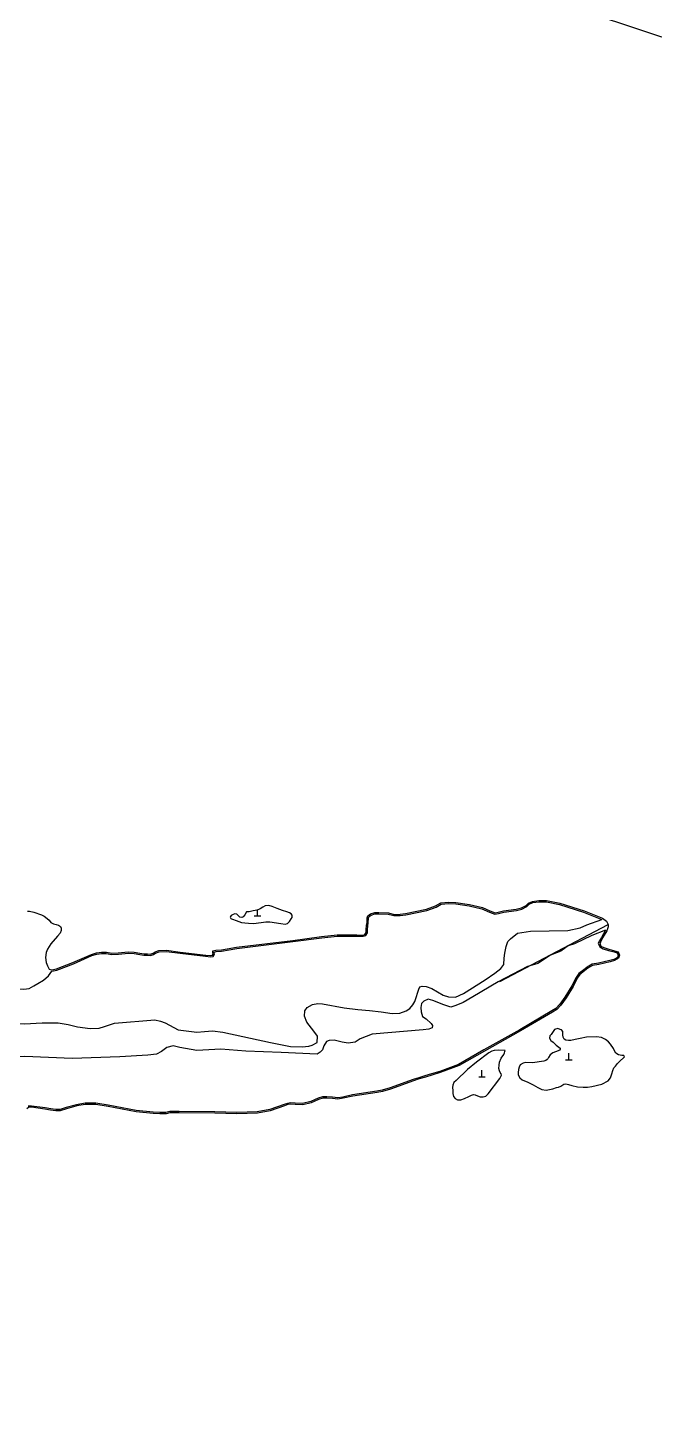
# Model space of a CAD drawing. Extents: x 404846 to 408477, y 3390929 to 3392894.
# Drawn here: x 408172.1 to 408267, y 3391651.2 to 3391861.2 of the extents above; entities that cross this region are included whole.
import ezdxf

# ---------------------------------------------------------------- set-up
doc = ezdxf.new("R2010")
doc.units = 0
doc.header["$LTSCALE"] = 0.5
doc.layers.get('0').update_dxf_attribs({"linetype": 'CONTINUOUS'})
for name, color, linetype in [('DMTZ', 3, 'CONTINUOUS'), ('SXSS', 5, 'CONTINUOUS'), ('ZBTZ', 3, 'CONTINUOUS'), ('作业范围', 7, 'CONTINUOUS')]:
    doc.layers.add(name, color=color, linetype=linetype)
doc.linetypes.add('1033B', pattern='A,1,[186,AAA.SHX,S=1,R=0,X=0,Y=0],1', length=2)
doc.linetypes.add('1161', pattern='A,0,[149,AAA.SHX,S=0.15,R=0,X=0,Y=0],-1.6', length=1.6)

# ---------------------------------------------------------------- blocks, each defined once
blk = doc.blocks.new('gc195')
for p, q in [((-1, 0), (1, 0)), ((0, 0), (0, 2))]:
    blk.add_line(p, q)
at = {"const_width": 0.3, "flags": 128}
for points in [[(1, 0), (-1, 0)], [(0, 0), (0, 2)]]:
    blk.add_lwpolyline(points, dxfattribs=at)

msp = doc.modelspace()

# ---------------------------------------------------------------- linework, layer by layer
at = {"layer": 'DMTZ', "linetype": '1033B', "flags": 128}
for points, elevation in [([(408163.128, 3391713.969), (408165.369, 3391712.453), (408167.06, 3391711.428), (408168.444, 3391710.799), (408169.676, 3391710.492), (408170.71, 3391710.343), (408171.569, 3391710.312), (408174.288, 3391710.457), (408175.843, 3391710.44), (408176.71, 3391710.441), (408178.21, 3391710.231), (408179.598, 3391709.879), (408181.517, 3391709.586), (408182.92, 3391709.677), (408183.708, 3391709.905), (408185.226, 3391710.41), (408191.36, 3391710.89), (408192.181, 3391710.708), (408192.893, 3391710.463), (408194.878, 3391709.406), (408196.099, 3391709.246), (408197.715, 3391709.066), (408198.863, 3391709.152), (408200.051, 3391709.225), (408201.62, 3391709.057), (408208.858, 3391707.49), (408211.888, 3391706.872), (408213.644, 3391706.836), (408214.663, 3391706.914), (408215.165, 3391707.092), (408215.907, 3391707.472), (408215.958, 3391708.451), (408215.404, 3391709.19), (408214.355, 3391710.559), (408214.025, 3391711.459), (408214.071, 3391712.255), (408214.402, 3391712.792), (408215.205, 3391713.244), (408216.009, 3391713.38), (408216.713, 3391713.319), (408220.021, 3391712.711), (408222.079, 3391712.497), (408223.877, 3391712.312), (408225.635, 3391712.138), (408227.28, 3391711.892), (408228.462, 3391711.922), (408229.412, 3391712.286), (408229.94, 3391712.64), (408230.433, 3391713.19), (408230.73, 3391713.707), (408230.912, 3391714.306), (408231.157, 3391715.116), (408231.351, 3391715.561), (408231.495, 3391715.894), (408231.821, 3391716.027), (408232.445, 3391715.982), (408233.28, 3391715.682), (408234.999, 3391714.651), (408235.802, 3391714.407), (408236.894, 3391714.352), (408238.083, 3391714.917), (408241.394, 3391716.971), (408242.861, 3391717.977), (408243.726, 3391718.681), (408244.19, 3391719.287), (408244.249, 3391720.252), (408244.342, 3391721.022), (408244.556, 3391722.039), (408244.822, 3391722.76), (408245.193, 3391723.195), (408246.282, 3391724.03), (408248.227, 3391724.338), (408253.899, 3391724.463), (408255.776, 3391724.867), (408256.779, 3391725.286), (408259.07, 3391726.12)], 25.566), ([(408243.6, 3391716.733), (408260.03, 3391725.35)], 22.136), ([(408259.604, 3391724.506), (408257.512, 3391723.706), (408254.887, 3391722.413), (408253.949, 3391722.129), (408252.852, 3391721.324), (408251.29, 3391720.707), (408249.352, 3391719.454), (408248.52, 3391719.19), (408247.803, 3391718.986), (408243.354, 3391716.645), (408239.516, 3391714.417), (408238.054, 3391713.565), (408236.933, 3391713.072), (408236.17, 3391712.842), (408235.111, 3391713.163), (408233.427, 3391713.861), (408232.736, 3391714.024)], 23.888), ([(408232.736, 3391714.024), (408232.078, 3391713.726), (408231.735, 3391713.366), (408231.609, 3391712.797), (408231.684, 3391712.12), (408231.887, 3391711.405), (408232.432, 3391711.052), (408233.199, 3391710.353), (408233.39, 3391710.062), (408233.329, 3391709.708), (408232.855, 3391709.526), (408231.987, 3391709.418), (408224.281, 3391708.754), (408222.453, 3391708.024), (408221.705, 3391707.519), (408220.614, 3391707.392), (408219.695, 3391707.534), (408218.508, 3391707.849), (408217.76, 3391707.801), (408217.335, 3391707.609), (408216.92, 3391706.999), (408216.728, 3391706.366), (408216.388, 3391706.007), (408215.934, 3391705.729), (408210.454, 3391705.959), (408205.117, 3391706.15), (408201.314, 3391706.479), (408197.719, 3391706.285), (408195.127, 3391706.703), (408194.098, 3391706.97), (408193.15, 3391706.747), (408192.346, 3391706.103), (408191.577, 3391705.728), (408190.262, 3391705.565), (408186.012, 3391705.308), (408178.795, 3391705.056), (408171.629, 3391705.348), (408169.129, 3391705.309), (408166.712, 3391704.918), (408165.924, 3391705.11), (408165.3, 3391706.005), (408164.359, 3391708.979), (408164.122, 3391711.322), (408162.954, 3391713.709)], 26.19)]:
    msp.add_lwpolyline(points, dxfattribs=dict(at, elevation=elevation))
at = {"layer": 'SXSS', "linetype": 'Continuous', "elevation": 16.451, "flags": 128}
msp.add_lwpolyline([(408172.03, 3391727.383), (408172.334, 3391727.391), (408173.031, 3391727.199), (408174.162, 3391726.807), (408174.56, 3391726.614), (408175.035, 3391726.277), (408175.318, 3391726.023), (408175.575, 3391725.681), (408175.981, 3391725.437), (408176.391, 3391725.361), (408176.745, 3391725.257), (408177.046, 3391725.065), (408177.162, 3391724.814), (408177.15, 3391724.457), (408176.979, 3391724.052), (408176.592, 3391723.569), (408175.571, 3391722.407), (408175.06, 3391721.607), (408174.885, 3391721.108), (408174.797, 3391720.341), (408174.882, 3391719.594), (408175.064, 3391719.083), (408175.346, 3391718.588), (408175.756, 3391718.512), (408176.436, 3391718.618), (408178.918, 3391719.594), (408181.742, 3391720.827), (408182.492, 3391721.08), (408183.245, 3391721.187), (408184.002, 3391721.149), (408184.827, 3391721.019), (408185.806, 3391721.081), (408187.321, 3391721.191), (408188.21, 3391721.168), (408189.079, 3391721.024), (408189.699, 3391720.932), (408190.216, 3391720.895), (408190.638, 3391720.862), (408191.064, 3391720.997), (408191.363, 3391721.195), (408191.932, 3391721.406), (408193.102, 3391721.456), (408195.178, 3391721.188), (408199.048, 3391720.733), (408199.748, 3391720.664), (408200.067, 3391720.687), (408200.171, 3391720.872), (408200.129, 3391721.052), (408200.11, 3391721.226), (408200.121, 3391721.343), (408200.59, 3391721.465), (408201.417, 3391721.502), (408203.721, 3391721.895), (408212.236, 3391722.953), (408216.588, 3391723.549), (408218.943, 3391723.775), (408221.921, 3391723.766), (408222.879, 3391723.762), (408223.155, 3391723.856), (408223.351, 3391724.152), (408223.361, 3391724.54), (408223.417, 3391725.198), (408223.479, 3391725.641), (408223.518, 3391726.375), (408223.61, 3391726.667), (408224.02, 3391726.97), (408224.649, 3391727.172), (408225.293, 3391727.191), (408226.726, 3391727.115), (408227.582, 3391726.892), (408228.507, 3391726.898), (408229.321, 3391727.008), (408232.496, 3391727.651), (408233.858, 3391728.165), (408234.672, 3391728.63), (408235.809, 3391728.75), (408236.929, 3391728.697), (408239.006, 3391728.401), (408240.954, 3391727.912), (408242.087, 3391727.429), (408242.881, 3391727.118), (408243.331, 3391727.196), (408244.142, 3391727.414), (408246.06, 3391727.654), (408246.872, 3391727.871), (408247.582, 3391728.226), (408247.937, 3391728.581), (408248.553, 3391728.858), (408249.517, 3391728.994), (408250.68, 3391728.963), (408252.693, 3391728.571), (408256.364, 3391727.431), (408259.169, 3391726.296), (408259.756, 3391725.865), (408260.03, 3391725.35), (408260.029, 3391724.99), (408259.783, 3391724.417), (408259.161, 3391723.312), (408258.893, 3391722.782), (408258.737, 3391722.505), (408258.9, 3391722.096), (408259.33, 3391721.857), (408260.119, 3391721.617), (408260.983, 3391721.39), (408261.541, 3391721.219), (408261.75, 3391720.724), (408261.567, 3391720.24), (408260.957, 3391719.886), (408260.322, 3391719.684), (408259.436, 3391719.486), (408258.593, 3391719.31), (408257.642, 3391719.132), (408256.947, 3391718.732), (408256.425, 3391718.315), (408255.704, 3391717.791), (408255.336, 3391717.208), (408254.702, 3391715.985), (408253.633, 3391714.243), (408252.858, 3391713.14), (408252.224, 3391712.469), (408251.56, 3391712.095), (408246.745, 3391709.242), (408241.269, 3391706.18), (408237.42, 3391703.991), (408234.556, 3391702.917), (408233.312, 3391702.527), (408232.319, 3391702.253), (408231.391, 3391701.959), (408230.514, 3391701.674), (408227.038, 3391700.402), (408225.807, 3391700.055), (408225.02, 3391699.91), (408221.313, 3391699.38), (408219.864, 3391699.028), (408219.077, 3391698.883), (408218.247, 3391698.991), (408217.382, 3391699.061), (408216.78, 3391699.052), (408216.144, 3391698.864), (408215.035, 3391698.357), (408213.737, 3391698.031), (408212.588, 3391698.116), (408211.955, 3391698.164), (408211.472, 3391698.07), (408210.983, 3391697.883), (408208.796, 3391697.154), (408206.867, 3391696.803), (408203.778, 3391696.66), (408200.427, 3391696.764), (408195.007, 3391696.847), (408193.627, 3391696.809), (408193.035, 3391696.677), (408192.105, 3391696.695), (408191.08, 3391696.717), (408188.495, 3391697.007), (408184.255, 3391697.802), (408182.401, 3391698.1), (408181.492, 3391698.112), (408180.788, 3391698.085), (408179.51, 3391697.87), (408177.97, 3391697.426), (408177.012, 3391697.116), (408176.321, 3391697.133), (408175.555, 3391697.221), (408174.692, 3391697.386), (408172.663, 3391697.665), (408172.205, 3391697.66), (408171.927, 3391697.456)], dxfattribs=at)
at = {"layer": 'SXSS', "linetype": 'Continuous', "flags": 128}
for points, elevation in [([(408203.657, 3391725.952), (408204.461, 3391725.639), (408204.993, 3391725.597), (408205.546, 3391725.549), (408206.358, 3391725.494), (408208.157, 3391725.734), (408208.751, 3391725.744), (408210.429, 3391725.499), (408211.062, 3391725.403), (408211.431, 3391725.529), (408211.731, 3391725.818), (408211.985, 3391726.191), (408212.129, 3391726.432), (408212.155, 3391726.756), (408212.005, 3391726.966), (408211.736, 3391727.095), (408211.337, 3391727.262), (408210.693, 3391727.48), (408209.881, 3391727.772), (408209.098, 3391728.079), (408208.593, 3391728.207), (408208.063, 3391728.177), (408207.718, 3391727.973), (408207.288, 3391727.724), (408206.843, 3391727.503), (408206.244, 3391727.399), (408205.645, 3391727.295), (408205.231, 3391727.254), (408204.964, 3391726.837), (408204.729, 3391726.529), (408204.503, 3391726.408), (408204.236, 3391726.464), (408204.015, 3391726.673), (408203.751, 3391726.895), (408203.462, 3391726.958), (408203.178, 3391726.878), (408202.924, 3391726.741), (408202.807, 3391726.587), (408202.767, 3391726.457), (408202.83, 3391726.272), (408202.932, 3391726.218), (408203.127, 3391726.159), (408203.657, 3391725.952)], 16.467), ([(408252.687, 3391706.301), (408252.035, 3391706.044), (408251.633, 3391705.902), (408251.228, 3391705.594), (408250.992, 3391705.21), (408250.888, 3391705.025), (408250.783, 3391704.914), (408250.569, 3391704.763), (408250.275, 3391704.66), (408248.543, 3391704.395), (408247.55, 3391704.433), (408247.124, 3391704.371), (408246.689, 3391704.119), (408246.547, 3391703.73), (408246.44, 3391703.379), (408246.386, 3391702.964), (408246.389, 3391702.579), (408246.618, 3391702.15), (408246.981, 3391701.848), (408247.831, 3391701.493), (408248.668, 3391701.095), (408249.331, 3391700.678), (408249.983, 3391700.384), (408250.595, 3391700.27), (408251.143, 3391700.343), (408251.633, 3391700.458), (408252.193, 3391700.648), (408252.502, 3391700.722), (408252.86, 3391700.877), (408253.302, 3391701.15), (408253.605, 3391701.202), (408254.012, 3391701.126), (408254.516, 3391700.973), (408255.346, 3391700.792), (408256.225, 3391700.693), (408256.854, 3391700.718), (408257.547, 3391700.795), (408259.031, 3391701.159), (408259.986, 3391701.66), (408260.371, 3391702.142), (408260.573, 3391702.728), (408260.704, 3391703.24), (408260.868, 3391703.621), (408261.099, 3391703.911), (408261.429, 3391704.29), (408261.816, 3391704.7), (408262.333, 3391705.142), (408262.487, 3391705.335), (408262.367, 3391705.491), (408262.062, 3391705.512), (408261.589, 3391705.608), (408261.191, 3391705.872), (408260.98, 3391706.2), (408260.832, 3391706.581), (408260.381, 3391707.222), (408260.082, 3391707.576), (408259.588, 3391707.919), (408258.993, 3391708.243), (408258.259, 3391708.347), (408256.717, 3391708.312), (408255.783, 3391708.069), (408255.004, 3391707.946), (408254.378, 3391707.776), (408254.023, 3391707.789), (408253.587, 3391707.849), (408253.359, 3391707.966), (408253.214, 3391708.274), (408253.16, 3391708.65), (408253.14, 3391709.136), (408252.952, 3391709.385), (408252.762, 3391709.467), (408252.389, 3391709.58), (408251.893, 3391709.443), (408251.655, 3391709.132), (408251.356, 3391708.696), (408251.151, 3391708.494), (408251.139, 3391708.138), (408251.322, 3391707.795), (408251.691, 3391707.514), (408252.115, 3391707.098), (408252.714, 3391706.628), (408252.718, 3391706.483), (408252.687, 3391706.301)], 16.539), ([(408244.304, 3391706.284), (408243.332, 3391706.315), (408242.746, 3391706.278), (408242.394, 3391706.145), (408241.93, 3391705.928), (408240.087, 3391704.527), (408238.682, 3391703.388), (408236.967, 3391701.748), (408236.649, 3391701.412), (408236.486, 3391701.03), (408236.452, 3391700.681), (408236.457, 3391700.223), (408236.462, 3391699.766), (408236.568, 3391699.326), (408236.83, 3391699.006), (408237.205, 3391698.82), (408237.683, 3391698.819), (408238.259, 3391698.98), (408238.888, 3391699.317), (408239.281, 3391699.509), (408239.591, 3391699.583), (408239.852, 3391699.576), (408240.227, 3391699.39), (408240.615, 3391699.248), (408241.071, 3391699.254), (408241.46, 3391699.351), (408241.812, 3391699.724), (408243.62, 3391702.054), (408243.839, 3391702.539), (408243.804, 3391702.741), (408243.632, 3391702.962), (408243.538, 3391703.206), (408243.456, 3391703.567), (408243.48, 3391704.039), (408243.554, 3391704.521), (408243.8, 3391705.094), (408244.19, 3391705.671), (408244.292, 3391705.928), (408244.38, 3391706.141), (408244.392, 3391706.257), (408244.304, 3391706.284)], 16.487)]:
    msp.add_lwpolyline(points, close=True, dxfattribs=dict(at, elevation=elevation))
at = {"layer": 'ZBTZ', "linetype": '1161', "flags": 128}
for points, elevation in [([(408175.753, 3391718.309), (408176.489, 3391718.423), (408178.995, 3391719.409), (408181.814, 3391720.64), (408182.538, 3391720.884), (408183.254, 3391720.986), (408183.981, 3391720.95), (408184.817, 3391720.818), (408185.82, 3391720.882), (408187.326, 3391720.991), (408188.191, 3391720.968), (408189.048, 3391720.826), (408189.677, 3391720.733), (408190.201, 3391720.695), (408190.662, 3391720.66), (408191.15, 3391720.815), (408191.454, 3391721.015), (408191.972, 3391721.208), (408193.094, 3391721.255), (408195.154, 3391720.99), (408199.027, 3391720.534), (408199.745, 3391720.463), (408200.188, 3391720.496), (408200.383, 3391720.841), (408200.327, 3391721.086), (408200.311, 3391721.228), (408200.307, 3391721.185), (408200.62, 3391721.266), (408201.439, 3391721.302), (408203.75, 3391721.697), (408212.262, 3391722.754), (408216.611, 3391723.351), (408218.952, 3391723.575), (408221.921, 3391723.566), (408222.911, 3391723.562), (408223.285, 3391723.689), (408223.549, 3391724.09), (408223.561, 3391724.529), (408223.616, 3391725.176), (408223.678, 3391725.622), (408223.717, 3391726.34), (408223.781, 3391726.545), (408224.113, 3391726.79), (408224.683, 3391726.973), (408225.291, 3391726.991), (408226.695, 3391726.916), (408227.557, 3391726.692), (408228.521, 3391726.698), (408229.354, 3391726.811), (408232.552, 3391727.458), (408233.943, 3391727.983), (408234.735, 3391728.436), (408235.814, 3391728.549), (408236.91, 3391728.498), (408238.968, 3391728.205), (408240.89, 3391727.722), (408242.011, 3391727.243), (408242.86, 3391726.912), (408243.374, 3391727.001), (408244.18, 3391727.217), (408246.099, 3391727.457), (408246.943, 3391727.683), (408247.7, 3391728.062), (408248.052, 3391728.414), (408248.609, 3391728.663), (408249.529, 3391728.793), (408250.658, 3391728.764), (408252.644, 3391728.377), (408256.296, 3391727.242), (408259.07, 3391726.12)], 16.487), ([(408259.604, 3391724.506), (408258.984, 3391723.406), (408258.716, 3391722.876), (408258.516, 3391722.52), (408258.741, 3391721.955), (408259.251, 3391721.672), (408260.064, 3391721.424), (408260.928, 3391721.197), (408261.393, 3391721.055), (408261.535, 3391720.72), (408261.405, 3391720.377), (408260.876, 3391720.07), (408260.27, 3391719.877), (408259.394, 3391719.681), (408258.555, 3391719.507), (408257.572, 3391719.323), (408256.834, 3391718.898), (408256.304, 3391718.474), (408255.556, 3391717.93), (408255.162, 3391717.307), (408254.528, 3391716.084), (408253.465, 3391714.353), (408252.703, 3391713.267), (408252.1, 3391712.629), (408251.46, 3391712.269), (408246.646, 3391709.415), (408241.17, 3391706.354), (408237.335, 3391704.173), (408234.491, 3391703.107), (408233.255, 3391702.719), (408232.262, 3391702.445), (408231.33, 3391702.15), (408230.449, 3391701.863), (408226.977, 3391700.592), (408225.762, 3391700.25), (408224.988, 3391700.108), (408221.275, 3391699.577), (408219.822, 3391699.223), (408219.072, 3391699.085), (408218.268, 3391699.19), (408217.388, 3391699.261), (408216.749, 3391699.252), (408216.074, 3391699.052), (408214.968, 3391698.547), (408213.72, 3391698.233), (408212.603, 3391698.315), (408211.944, 3391698.365), (408211.416, 3391698.264), (408210.916, 3391698.071), (408208.746, 3391697.348), (408206.845, 3391697.002), (408203.776, 3391696.86), (408200.432, 3391696.964), (408195.005, 3391697.047), (408193.603, 3391697.009), (408193.015, 3391696.877), (408192.109, 3391696.895), (408191.093, 3391696.917), (408188.524, 3391697.205), (408184.29, 3391697.999), (408182.418, 3391698.3), (408181.49, 3391698.312), (408180.767, 3391698.284), (408179.466, 3391698.065), (408177.912, 3391697.617), (408176.983, 3391697.317), (408176.334, 3391697.333), (408175.585, 3391697.419), (408174.725, 3391697.584), (408172.675, 3391697.865), (408172.138, 3391697.859)], 16.487), ([(408165.681, 3391715.469), (408167.449, 3391716.055), (408168.907, 3391715.756), (408170.107, 3391715.63), (408171.487, 3391715.544), (408172.313, 3391715.675), (408173.024, 3391716.055), (408173.634, 3391716.418), (408174.48, 3391716.924), (408175.25, 3391717.574), (408175.753, 3391718.309)], 18.258)]:
    msp.add_lwpolyline(points, dxfattribs=dict(at, elevation=elevation))
at = {"layer": '作业范围'}
msp.add_lwpolyline([(408477.137, 3391790.398), (408067.337, 3390929.379), (404846.358, 3391888.38), (405152.269, 3392894.287)], close=True, dxfattribs=at)

# ---------------------------------------------------------------- block references
at = {"layer": 'SXSS', "linetype": 'Continuous', "xscale": 0.5, "yscale": 0.5}
for p in [(408206.909, 3391726.641), (408254.053, 3391704.882), (408240.892, 3391702.308)]:
    msp.add_blockref('gc195', p, dxfattribs=at)

doc.saveas('drawing.dxf')
